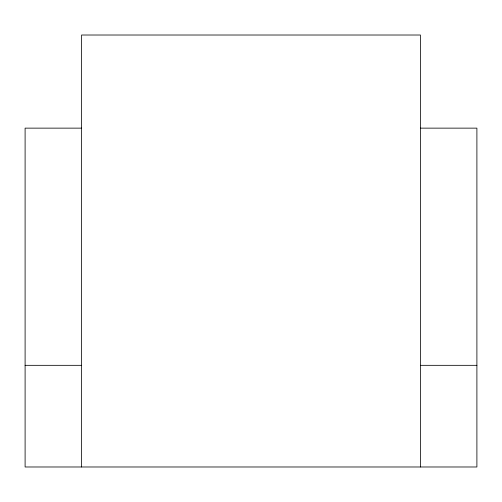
<?xml version="1.0" encoding="UTF-8"?>
<svg xmlns="http://www.w3.org/2000/svg" width="502" height="502" viewBox="0 0 502 502"><rect width="100%" height="100%" fill="white"/><g stroke="black" fill="none" stroke-linecap="round" stroke-linejoin="round"><path stroke-width="0.75" d="M81.575 128.135L25.1 128.135L25.1 466.986L476.9 466.986L476.9 128.135L420.425 128.135M25.1 365.33L81.575 365.33M420.425 365.33L476.9 365.33M420.425 466.986L420.425 35.014L81.575 35.014L81.575 466.986"/></g></svg>
